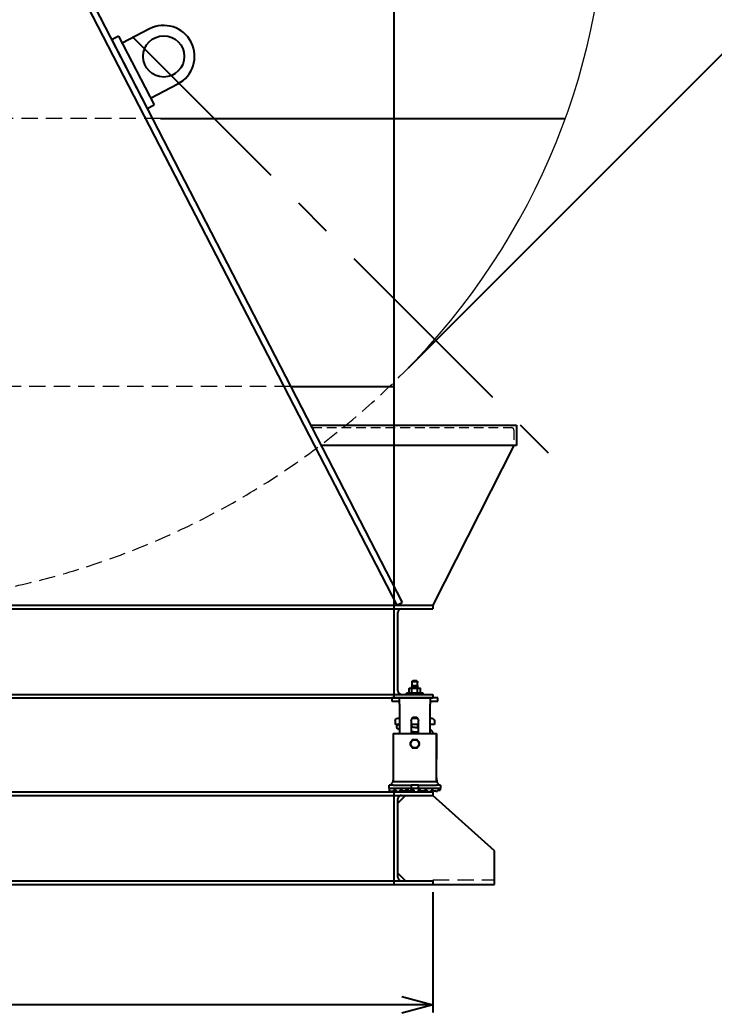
# Model space of a CAD drawing. Header units: inches. Extents: x 707 to 13003, y 909 to 9309.
# Drawn here: x 8463 to 9812, y 1107 to 3035 of the extents above; entities that cross this region are included whole.
import ezdxf

# ---------------------------------------------------------------- set-up
doc = ezdxf.new("R2010")
doc.units = ezdxf.units.IN
doc.header["$MEASUREMENT"] = 0
doc.linetypes.add('CENTER', pattern=[50.8, 31.75, -6.35, 6.35, -6.35])
doc.linetypes.add('HIDDEN', pattern=[9.525, 6.35, -3.175])
doc.layers.add('DIM', color=3, linetype='Continuous', lineweight=18)
doc.layers.add('HIDDEN', color=6, linetype='HIDDEN', lineweight=18)
doc.layers.add('中心線', color=1, linetype='CENTER')
doc.styles.get("Standard").update_dxf_attribs({"font": 'Arial.ttf'})
doc.dimstyles.new('ISO-25', dxfattribs={"dimscale": 5, "dimtxt": 15, "dimasz": 12, "dimexe": 3, "dimexo": 3, "dimgap": 4, "dimtad": 1, "dimdsep": 46, "dimtxsty": 'Standard', "dimblk": 'OPEN30', "dimcen": 4, "dimclrd": 3, "dimclre": 3, "dimclrt": 3, "dimadec": 0, "dimazin": 0, "dimtfac": 1, "dimtmove": 0, "dimatfit": 3, "dimldrblk": 'OPEN30', "dimfxl": 1, "dimarcsym": 0})

# ---------------------------------------------------------------- blocks, each defined once
blk = doc.blocks.new('_Open30')
at = {"color": 0, "linetype": 'ByBlock', "lineweight": -2}
for p, q in [((-1, 0.268), (0, 0)), ((0, 0), (-1, -0.268)), ((0, 0), (-1, 0))]:
    blk.add_line(p, q, dxfattribs=at)
blk = doc.blocks.new('*D163')
at = {"color": 3, "lineweight": -2, "transparency": 16777216}
for p, q in [((7235.2, 1341.7), (7235.2, 1107.9)), ((9265.2, 1341.7), (9265.2, 1107.9)), ((9205.2, 1122.9), (7295.2, 1122.9))]:
    blk.add_line(p, q, dxfattribs=at)
at = {"layer": 'Defpoints', "color": 0, "transparency": 16777216}
for p in [(7235.2, 1356.7), (9265.2, 1356.7), (7235.2, 1122.9)]:
    blk.add_point(p, dxfattribs=at)
at = {"color": 3, "lineweight": -2, "transparency": 16777216, "xscale": 60, "yscale": 60, "zscale": 60, "rotation": 180}
blk.add_blockref('_Open30', (7235.2, 1122.9), dxfattribs=at)
at = {"color": 3, "lineweight": -2, "transparency": 16777216, "xscale": 60, "yscale": 60, "zscale": 60}
blk.add_blockref('_Open30', (9265.2, 1122.9), dxfattribs=at)
at = {"color": 3, "transparency": 16777216, "insert": (8250.2, 1181.2), "char_height": 75, "attachment_point": 5}
blk.add_mtext('2030', dxfattribs=at)
blk = doc.blocks.new('BKM-2')
at = {"color": 2}
for p, q in [((-9.5, 19.3), (-10.6, 18.7)), ((-7.9, 19.3), (-9.5, 19.3)), ((0.6, 19.3), (-7.9, 19.3)), ((-5, 23.3), (-6, 22.3)), ((6, 22.3), (-6, 22.3)), ((-6, 19.3), (-6, 22.3)), ((-5, 30.3), (-4.9, 30.3)), ((-5, 23.3), (-5, 30.3)), ((-5, 23.3), (5, 23.3)), ((-4.9, 32.3), (-4.9, 30.3)), ((4.9, 32.3), (-4.9, 32.3)), ((-3.9, 33.3), (3.9, 33.3)), ((8.5, 19.3), (0.6, 19.3)), ((4.9, 30.3), (4.9, 32.3)), ((4.9, 30.3), (5, 30.3)), ((5, 23.3), (5, 30.3)), ((5, 23.3), (6, 22.3)), ((6, 19.3), (6, 22.3)), ((9.5, 19.3), (8.5, 19.3)), ((9.5, 19.3), (10.6, 18.7)), ((-30, 0), (30, 0)), ((-16, 9.3), (16, 9.3)), ((-16, 7), (-16, 9.3)), ((-10.9, 9.3), (-10.9, 18.5)), ((-4.9, 9.3), (-4.9, 18.5)), ((6.1, 9.3), (6.1, 18.5)), ((10.9, 9.3), (10.9, 18.5)), ((16, 7), (16, 9.3)), ((30, 0), (45, 0)), ((30, -12), (30, 0)), ((45, 0), (45, -6)), ((-45, 0), (-30, 0)), ((-45, -6), (-45, 0)), ((-30, -6), (-45, -6)), ((-30, 0), (-30, -12)), ((-30, -69), (-30, -12)), ((45, -6), (30, -6)), ((30, -12), (30, -69)), ((3.6, -38), (-3.6, -38)), ((-38.1, -44.4), (-38.3, -51.5)), ((-38.3, -51.5), (-30, -51.5)), ((-30, -39.5), (-33.1, -39.5)), ((-7, -69), (-7, -44)), ((-7, -51.5), (7, -51.5)), ((-6, -58.2), (-6, -51.5)), ((5.4, -39.5), (-5.4, -39.5)), ((6, -56.8), (6, -51.5)), ((7, -44), (7, -69)), ((33.1, -39.5), (30, -39.5)), ((30, -51.5), (38.3, -51.5)), ((38.1, -44.4), (38.3, -51.5)), ((-42.1, -69.5), (-42.3, -69.5)), ((-42.3, -69.5), (-42.3, -71.5)), ((-42.3, -116.5), (-42.3, -71.5)), ((-42, -69), (-42.1, -69)), ((-42.1, -71), (-42.1, -69)), ((-42.1, -71), (-42.1, -117)), ((-42, -163), (-42, -69)), ((-33, -69), (-42, -69)), ((33, -69), (-33, -69)), ((-6, -69), (-6, -66.8)), ((6, -69), (6, -65.3)), ((42, -69), (33, -69)), ((42, -69), (42, -163)), ((0.3, -81), (0.3, -80.5)), ((0.5, -81), (0.5, -80.5)), ((1.3, -80.6), (1.3, -81)), ((-42.3, -116.5), (-42.3, -118.5)), ((-42.1, -118.5), (-42.3, -118.5)), ((-42.1, -119), (-42.1, -117)), ((-42.1, -119), (-42, -119)), ((-50, -169), (-42, -169)), ((-50, -169), (-50, -175)), ((-42, -163), (-48, -169)), ((-42, -155.3), (-42.7, -163)), ((-42.7, -163), (-42, -163)), ((-42.7, -163), (-42.7, -163.8)), ((-42, -163), (-33, -163)), ((-7, -169), (-42, -169)), ((-33, -163), (33, -163)), ((-7, -175), (-7, -169)), ((-7, -169), (7, -169)), ((42, -169), (7, -169)), ((7, -169), (7, -175)), ((33, -163), (42, -163)), ((42, -155.3), (42.8, -163)), ((42, -163), (42.8, -163)), ((48, -169), (42, -163)), ((42, -169), (50, -169)), ((42.8, -163), (42.8, -163.8)), ((50, -175), (50, -169)), ((-42, -175), (-50, -175)), ((-49, -175), (-49, -179)), ((-44, -179), (-49, -179)), ((-44, -179), (-44, -181)), ((-41, -181), (-44, -181)), ((-7, -175), (-42, -175)), ((-41, -181), (-36.5, -181)), ((-36.5, -179), (-31.5, -179)), ((-36.5, -181), (-36.5, -179)), ((-31.5, -179), (-31.5, -182)), ((-31.5, -182), (-24, -182)), ((-24, -179), (-19, -179)), ((-24, -182), (-24, -179)), ((-19, -179), (-19, -181)), ((-19, -181), (-11.5, -181)), ((-11.5, -179), (-8, -179)), ((-11.5, -181), (-11.5, -179)), ((-8, -179), (-8, -175)), ((-8, -179), (-6.5, -179)), ((7, -175), (-7, -175)), ((-6.5, -179), (-6.5, -182)), ((1, -182), (-6.5, -182)), ((1, -179), (6, -179)), ((1, -182), (1, -179)), ((6, -179), (6, -181)), ((6, -181), (8, -181)), ((42, -175), (7, -175)), ((8, -175), (8, -181)), ((8, -181), (11.5, -181)), ((11.5, -179), (18.5, -179)), ((11.5, -181), (11.5, -179)), ((18.5, -179), (18.5, -181)), ((18.5, -181), (24, -181)), ((24, -179), (29, -179)), ((24, -181), (24, -179)), ((29, -179), (29, -182)), ((29, -182), (36.5, -182)), ((36.5, -182), (36.5, -179)), ((36.5, -179), (41, -179)), ((41.5, -179), (41, -179)), ((41.5, -179), (41.5, -181)), ((49, -181), (41.5, -181)), ((50, -175), (42, -175)), ((49, -181), (49, -175))]:
    blk.add_line(p, q, dxfattribs=at)
for centre, radius, start, end in [((0, -44), 7, 0, 180), ((-33.1, -44.5), 5, 90, 178.5), ((33.1, -44.5), 5, 1.5, 90), ((0, -89), 8.5, 130.2501, 169.7499), ((0, -89), 8.5, 190.2501, 229.7499), ((0, -89), 8, 150, 210), ((0, -89), 8, 90, 150), ((0, -89), 8, 210, 270), ((0, -89), 8.5, 87.9724, 109.7499), ((0, -89), 8, 30, 90), ((0, -89), 8, 270, 330), ((0, -89), 8.5, 81.1976, 86.6277), ((0, -89), 8.5, 70.2501, 81.1976), ((0, -89), 8.5, 10.2501, 49.7499), ((0, -89), 8.5, 310.2501, 349.7499), ((0, -89), 8, 330, 30), ((0, -89), 8.5, 250.2501, 289.7499)]:
    blk.add_arc(centre, radius, start, end, dxfattribs=at)
for points, weights in [([(-7.9, 19.3), (-9.3, 19.3), (-10.9, 18.5)], [1, 1.0379548493, 1]), ([(-4.9, 18.5), (-6.5, 19.3), (-7.9, 19.3)], [1, 1.0379548493, 1]), ([(-3.9, 33.3), (-4.3, 32.9), (-4.9, 32.3)], [1, 1.00656197997, 1]), ([(0.6, 19.3), (-2, 19.3), (-4.9, 18.5)], [1, 1.0379548493, 1]), ([(6.1, 18.5), (3.1, 19.3), (0.6, 19.3)], [1, 1.0379548493, 1]), ([(4.9, 32.3), (4.3, 32.9), (3.9, 33.3)], [1, 1.00656197996, 1]), ([(8.5, 19.3), (7.4, 19.3), (6.1, 18.5)], [1, 1.0379548493, 1]), ([(10.9, 18.5), (9.6, 19.3), (8.5, 19.3)], [1, 1.0379548493, 1]), ([(-10.9, 18.5), (-10.8, 18.6), (-10.6, 18.7)], [1, 1.00478387788, 1.00836182356]), ([(-9.2, -89), (-8, -86.9), (-6.9, -85)], [1, 1.0379548493, 1]), ([(-6.9, -93), (-8, -91.1), (-9.2, -89)], [1, 1.0379548493, 1]), ([(-6.9, -85), (-5.9, -83.1), (-4.6, -81)], [1, 1.0379548493, 1]), ([(-4.6, -97), (-5.9, -94.9), (-6.9, -93)], [1, 1.0379548493, 1]), ([(-4.6, -81), (-2.1, -81), (0, -81)], [1, 1.0379548493, 1]), ([(0, -81), (2.1, -81), (4.6, -81)], [1, 1.0379548493, 1]), ([(4.6, -81), (5.9, -83.1), (6.9, -85)], [1, 1.0379548493, 1]), ([(6.9, -93), (5.9, -94.9), (4.6, -97)], [1, 1.0379548493, 1]), ([(6.9, -85), (8, -86.9), (9.2, -89)], [1, 1.0379548493, 1]), ([(9.2, -89), (8, -91.1), (6.9, -93)], [1, 1.0379548493, 1]), ([(0, -97), (-2.1, -97), (-4.6, -97)], [1, 1.0379548493, 1]), ([(4.6, -97), (2.1, -97), (0, -97)], [1, 1.0379548493, 1])]:
    blk.add_rational_spline(points, weights, degree=2, dxfattribs=at)
for points in [[(-6, -53.9), (-6.3, -53.9), (-6.7, -53.8), (-7, -53.8)], [(7, -55.5), (6.7, -55.4), (6.3, -55.4), (6, -55.3)], [(-6, -68.2), (-6.3, -68.2), (-6.7, -68.1), (-7, -68.1)]]:
    blk.add_open_spline(points, degree=3, dxfattribs=at)
for points, knots in [([(-7, -58.3), (-3.8, -57.9), (-0.5, -57.5), (4.1, -57), (5.6, -56.8), (7, -56.6)], [29.9718064, 29.9718064, 29.9718064, 29.9718064, 30.288611, 30.288611, 30.4313255, 30.4313255, 30.4313255, 30.4313255]), ([(30, -61.4), (30.8, -61.2), (31.5, -60.9), (32.8, -60.1), (33.4, -59.8), (34.4, -58.4), (34.8, -57.7), (35, -56.2), (35, -55.5), (34.7, -54.3), (34.5, -53.8), (33.8, -52.9), (33.5, -52.5), (32.7, -51.9), (32.4, -51.7), (32, -51.5)], [31.3862977, 31.3862977, 31.3862977, 31.3862977, 31.5513234, 31.5513234, 31.6672493, 31.6672493, 31.7350523, 31.7350523, 31.7840677, 31.7840677, 31.8341749, 31.8341749, 31.8979152, 31.8979152, 31.9768495, 31.9768495, 31.9768495, 31.9768495]), ([(-34.7, -69), (-34.8, -68.8), (-34.9, -68.6), (-35, -67.7), (-35, -67), (-34.7, -65.8), (-34.5, -65.3), (-33.9, -64.4), (-33.5, -64), (-32.6, -63.3), (-32.2, -63), (-31.1, -62.5), (-30.6, -62.3), (-30, -62.1)], [28.5731032, 28.5731032, 28.5731032, 28.5731032, 28.591278, 28.591278, 28.6405341, 28.6405341, 28.6903643, 28.6903643, 28.7532009, 28.7532009, 28.8605204, 28.8605204, 28.9826956, 28.9826956, 28.9826956, 28.9826956]), ([(-7, -66.9), (-6.3, -66.8), (-5.7, -66.7), (-1.8, -66.3), (1.6, -65.9), (5.6, -65.4), (6.3, -65.3), (7, -65.2)], [29.9375583, 29.9375583, 29.9375583, 29.9375583, 30.0050322, 30.0050322, 30.3253359, 30.3253359, 30.3970812, 30.3970812, 30.3970812, 30.3970812])]:
    blk.add_open_spline(points, degree=3, knots=knots, dxfattribs=at)
blk = doc.blocks.new('*D201')
at = {"color": 3, "lineweight": -2, "transparency": 16777216}
for p, q in [((9217.5, 4401), (9286.8, 4470.3)), ((9318.6, 4417.2), (10254.9, 3481)), ((9218.2, 2359.5), (10307.9, 3449.2))]:
    blk.add_line(p, q, dxfattribs=at)
at = {"layer": 'Defpoints', "color": 0, "transparency": 16777216}
for p in [(9206.9, 4390.4), (10297.3, 3438.6), (9207.6, 2348.9)]:
    blk.add_point(p, dxfattribs=at)
at = {"color": 3, "lineweight": -2, "transparency": 16777216, "xscale": 60, "yscale": 60, "zscale": 60}
for p, rotation in [((9276.2, 4459.7), 134.9999999998756), ((10297.3, 3438.6), 314.9999999998756)]:
    blk.add_blockref('_Open30', p, dxfattribs=dict(at, rotation=rotation))
at = {"color": 3, "transparency": 16777216, "insert": (9827.5, 3989.9), "char_height": 75, "attachment_point": 5, "rotation": 315}
blk.add_mtext('1444', dxfattribs=at)

msp = doc.modelspace()

# ---------------------------------------------------------------- linework, layer by layer
for p, q in [((9190.239, 1898.69), (9190.239, 4280.028)), ((8489.143, 3264.69), (9195.239, 1898.69)), ((8502.652, 3264.69), (9205.899, 1904.2)), ((8714.787, 3017.628), (8661.487, 2990.077)), ((8654.599, 3003.402), (8641.274, 2996.514)), ((8641.274, 2996.514), (8710.152, 2863.263)), ((8654.599, 3003.402), (8723.477, 2870.151)), ((8716.589, 2883.476), (8769.89, 2911.027)), ((8710.152, 2863.263), (8723.477, 2870.151)), ((8735.825, 2843.69), (9522.301, 2843.69)), ((8989.061, 2323.69), (9190.239, 2323.69)), ((9027.83, 2248.69), (9427.83, 2248.69)), ((9427.83, 2248.69), (9427.83, 2208.69)), ((9427.83, 2208.69), (9048.506, 2208.69)), ((9422.83, 2208.69), (9265.239, 1898.69)), ((7235.239, 1898.69), (9265.239, 1898.69)), ((7235.239, 1891.69), (9265.239, 1891.69)), ((9190.239, 1898.69), (9265.239, 1898.69)), ((9195.239, 1898.69), (9205.899, 1904.2)), ((9204.239, 1891.69), (9265.239, 1891.69)), ((9265.239, 1898.69), (9265.239, 1891.69)), ((7235.239, 1725.69), (9265.239, 1725.69)), ((7235.239, 1718.69), (9265.239, 1718.69)), ((9190.239, 1718.69), (9265.239, 1718.69)), ((9204.239, 1725.69), (9265.239, 1725.69)), ((9265.239, 1725.69), (9265.239, 1718.69)), ((7235.239, 1536.69), (9265.239, 1536.69)), ((7235.239, 1529.69), (9265.239, 1529.69)), ((9190.239, 1536.69), (9265.239, 1536.69)), ((9204.239, 1529.69), (9265.239, 1529.69)), ((9265.239, 1536.69), (9265.239, 1529.69)), ((9385.239, 1421.69), (9265.239, 1529.69)), ((9385.239, 1356.69), (9385.239, 1421.69)), ((7235.239, 1363.69), (9265.239, 1363.69)), ((7235.239, 1356.69), (9265.239, 1356.69)), ((9190.239, 1356.69), (9265.239, 1356.69)), ((9204.239, 1363.69), (9265.239, 1363.69)), ((9265.239, 1363.69), (9265.239, 1356.69)), ((9265.239, 1356.69), (9385.239, 1356.69))]:
    msp.add_line(p, q)
at = {"ltscale": 7}
for p, q in [((9190.239, 1718.69), (9190.239, 1898.69)), ((9197.239, 1732.69), (9197.239, 1884.69)), ((9190.239, 1356.69), (9190.239, 1536.69)), ((9197.239, 1514.69), (9212.239, 1529.69)), ((9197.239, 1370.69), (9197.239, 1522.69)), ((9197.239, 1378.69), (9212.239, 1363.69))]:
    msp.add_line(p, q, dxfattribs=at)
msp.add_circle((8742.338, 2964.328), 40)
msp.add_arc((8742.338, 2964.328), 60, 297.33477, 117.33477)
for centre, start, end in [((9204.239, 1884.69), 90, 180), ((9204.239, 1732.69), 180, 270), ((9204.239, 1522.69), 90, 180), ((9204.239, 1370.69), 180, 270)]:
    msp.add_arc(centre, 7, start, end, dxfattribs=at)
at = {"layer": 'DIM', "color": 7, "linetype": 'Continuous'}
msp.add_arc((8250.239, 3306.19), 1353.532, 315, 45, dxfattribs=at)
at = {"layer": 'HIDDEN', "ltscale": 5}
for p, q in [((8735.825, 2843.69), (7780.208, 2843.69)), ((8989.061, 2323.69), (7511.416, 2323.69)), ((9265.239, 1365.69), (9385.239, 1365.69))]:
    msp.add_line(p, q, dxfattribs=at)
at = {"layer": 'HIDDEN', "ltscale": 3}
for p, q in [((9030.414, 2243.69), (9417.83, 2243.69)), ((9422.83, 2238.69), (9422.83, 2208.69))]:
    msp.add_line(p, q, dxfattribs=at)
at = {"layer": 'HIDDEN', "ltscale": 5}
msp.add_arc((8122.739, 3433.69), 1533.844, 238.013804, 315, dxfattribs=at)
at = {"layer": 'HIDDEN', "ltscale": 3}
msp.add_arc((9417.83, 2238.69), 5, 0, 90, dxfattribs=at)
at = {"layer": '中心線', "ltscale": 12}
msp.add_line((7387.631, 4296.297), (9504.871, 2179.058), dxfattribs=at)

# ---------------------------------------------------------------- block references
at = {"xscale": -1}
msp.add_blockref('BKM-2', (9230.239, 1718.69), dxfattribs=at)

# ---------------------------------------------------------------- dimensions: what is measured, and where the dimension line sits
dim = msp.add_linear_dim(base=(10297.277, 3438.604), p1=(9206.905, 4390.356), p2=(9207.551, 2348.878), angle=315, dimstyle='ISO-25')
dim.commit()
dim.dimension.update_dxf_attribs({"geometry": '*D201', "text_midpoint": (9786.746, 3949.135), "dimtype": 160})
dim = msp.add_linear_dim(base=(7235.239, 1122.91), p1=(9265.239, 1356.69), p2=(7235.239, 1356.69), angle=180, dimstyle='ISO-25')
dim.commit()
dim.dimension.update_dxf_attribs({"geometry": '*D163', "text_midpoint": (8250.239, 1181.229)})

doc.saveas('drawing.dxf')
